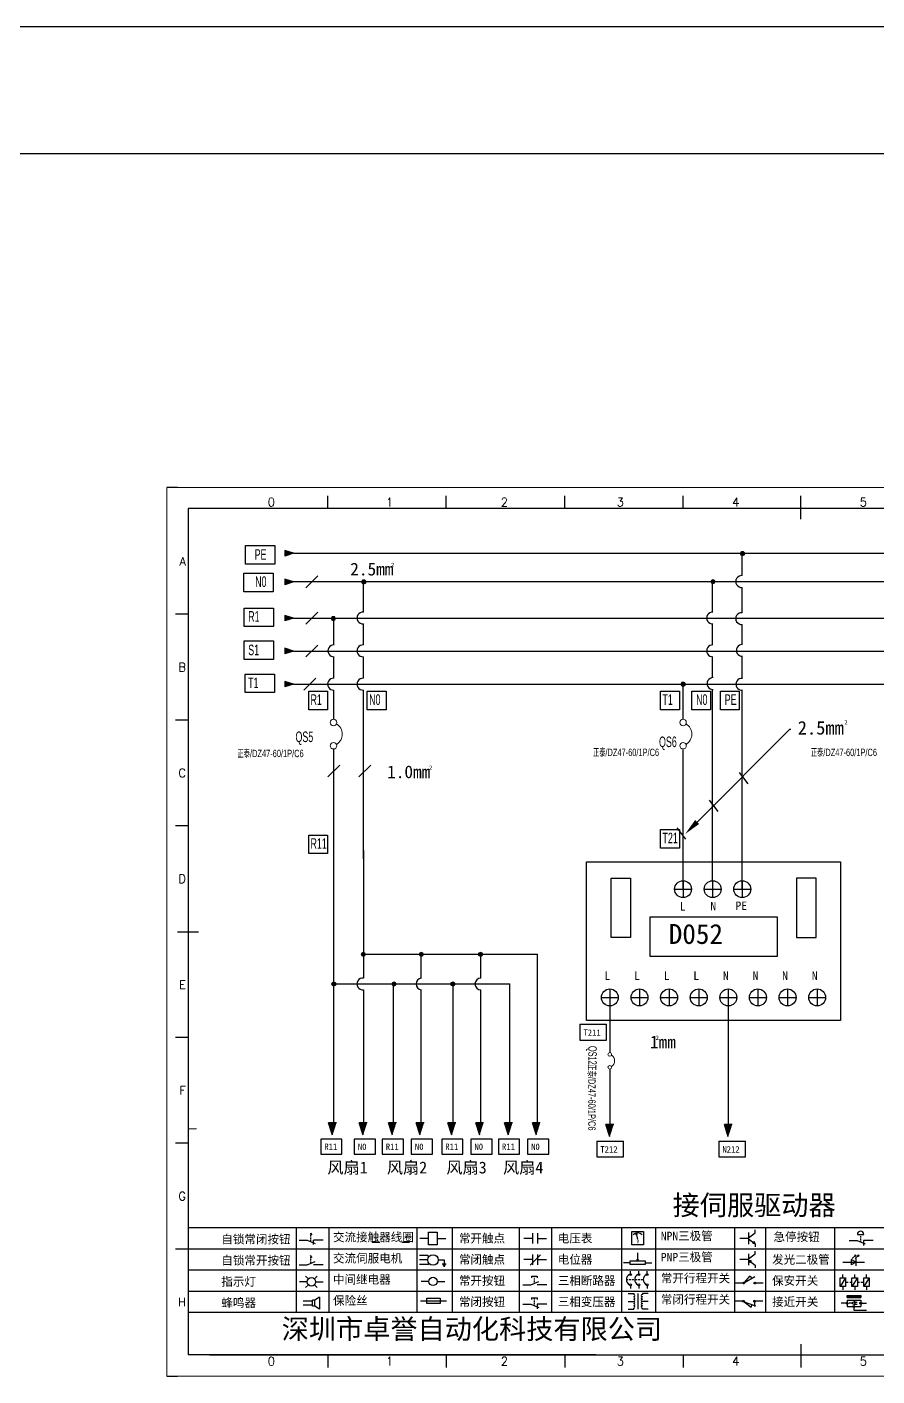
# Model space of a CAD drawing. Header units: millimetres. Extents: x 175 to 4940, y -2082 to 1907.
# Drawn here: x 897.5 to 1098.4, y 660.5 to 979.3 of the extents above; entities that cross this region are included whole.
import ezdxf
from ezdxf import colors
from ezdxf.entities.mleader import LeaderData, LeaderLine
from ezdxf.enums import TextEntityAlignment as Align
from ezdxf.lldxf.tags import DXFTag
from ezdxf.math import Vec2, Vec3

# ---------------------------------------------------------------- set-up
doc = ezdxf.new("R2010")
doc.units = ezdxf.units.MM
doc.layers.add('AE_BOR', color=1, linetype='Continuous')
doc.layers.add('MISC', color=2, linetype='Continuous')
doc.layers.add('Dimension', color=3, linetype='Continuous', lineweight=13)
doc.styles.get("Standard").update_dxf_attribs({"font": ''})
doc.styles.add('WD', font='romans.shx', dxfattribs={"width": 0.8, "bigfont": 'gbcbig.shx'})
doc.styles.add('样式 0', font='')
doc.styles.add('样式 8', font='arial.ttf', dxfattribs={"width": 0.6, "height": 2.5})
doc.styles.add('汉字', font='')
doc.styles.get('Standard').set_extended_font_data('SimSun')
doc.styles.get('样式 0').set_extended_font_data('KaiTi_GB2312')
doc.styles.get('汉字').set_extended_font_data('新宋体')
tags = doc.linetypes.add('HIDDEN2', pattern=[4.7625, 3.175, -1.5875]).pattern_tags.tags
tags[6:7] = [DXFTag(74, 4), DXFTag(75, 0), DXFTag(340, '0'), DXFTag(46, 1.0), DXFTag(50, 0.0), DXFTag(44, 0.0), DXFTag(45, 0.0)]
tags[4:5] = [DXFTag(74, 4), DXFTag(75, 0), DXFTag(340, '0'), DXFTag(46, 1.0), DXFTag(50, 0.0), DXFTag(44, 0.0), DXFTag(45, 0.0)]

# ---------------------------------------------------------------- blocks, each defined once
blk = doc.blocks.new('*U4')
at = {"linetype": 'ByBlock'}
for p, q in [((-1909.23, -780.45), (-1909.23, -780.67)), ((-1909.23, -780.45), (-1908.92, -780.84)), ((-1909.23, -780.84), (-1909.23, -781.05)), ((-1911.92, -782.07), (-1910.06, -782.07)), ((-1910.06, -782.07), (-1908.18, -782.88)), ((-1909.23, -781.23), (-1909.23, -781.44)), ((-1909.23, -781.61), (-1909.23, -781.83)), ((-1909.23, -782), (-1909.23, -782.21)), ((-1909.23, -782.38), (-1909.23, -782.43)), ((-1908.52, -783.07), (-1908.52, -782.07)), ((-1906.25, -782.07), (-1908.52, -782.07))]:
    blk.add_line(p, q, dxfattribs=at)
blk = doc.blocks.new('*U6')
at = {"linetype": 'ByBlock'}
for p, q in [((-1911.92, -792.89), (-1910.06, -792.89)), ((-1910.06, -792.89), (-1908.18, -792.08)), ((-1908.88, -791.17), (-1909.23, -790.71)), ((-1909.23, -790.71), (-1909.23, -790.92)), ((-1909.23, -791.09), (-1909.23, -791.31)), ((-1909.23, -791.48), (-1909.23, -791.69)), ((-1909.23, -791.86), (-1909.23, -792.08)), ((-1909.23, -792.25), (-1909.23, -792.47)), ((-1906.25, -792.89), (-1908.52, -792.89))]:
    blk.add_line(p, q, dxfattribs=at)
blk = doc.blocks.new('蜂鸣器')
at = {"linetype": 'ByBlock'}
for p, q in [((-1908.8, -796.48), (-1911.01, -796.48)), ((-1908.25, -796.26), (-1908.8, -796.26)), ((-1908.8, -797.68), (-1908.8, -796.26)), ((-1907.17, -795.53), (-1908.25, -796.26)), ((-1908.25, -797.68), (-1908.25, -796.26)), ((-1907.17, -795.53), (-1907.17, -798.41)), ((-1908.8, -797.46), (-1911.01, -797.46)), ((-1908.25, -797.68), (-1908.8, -797.68)), ((-1907.17, -798.41), (-1908.25, -797.68))]:
    blk.add_line(p, q, dxfattribs=at)
blk = doc.blocks.new('指示灯')
at = {"linetype": 'ByBlock'}
for p, q in [((-1854.25, -776.92), (-1856.06, -776.92)), ((-1854.62, -775.59), (-1853.97, -776.23)), ((-1854.62, -778.25), (-1853.97, -777.61)), ((-1851.9, -775.59), (-1852.54, -776.23)), ((-1851.9, -778.25), (-1852.54, -777.61)), ((-1852.26, -776.92), (-1850.45, -776.92))]:
    blk.add_line(p, q, dxfattribs=at)
blk.add_circle((-1853.26, -776.92), 0.992, dxfattribs=at)
blk = doc.blocks.new('交流接触器线圈')
at = {"linetype": 'ByBlock'}
for p, q in [((-1880.82, -781.77), (-1882.87, -781.77)), ((-1878.72, -781.77), (-1876.67, -781.77))]:
    blk.add_line(p, q, dxfattribs=at)
blk.add_lwpolyline([(-1880.82, -780.28), (-1878.72, -780.28), (-1878.72, -783.26), (-1880.82, -783.26)], close=True, dxfattribs=at)
blk = doc.blocks.new('交流伺服电机')
at = {"linetype": 'ByBlock'}
for p, q in [((-1880.97, -785.75), (-1882.94, -785.75)), ((-1880.97, -786.85), (-1882.94, -786.85)), ((-1880.97, -785.75), (-1880.65, -786.03)), ((-1878.49, -786.85), (-1877.07, -786.85)), ((-1877.07, -786.85), (-1877.07, -787.72)), ((-1880.97, -787.94), (-1882.94, -787.94)), ((-1880.97, -787.94), (-1880.65, -787.67)), ((-1877.54, -787.72), (-1876.59, -787.72)), ((-1877.38, -788.01), (-1876.75, -788.01)), ((-1877.23, -788.29), (-1876.9, -788.29))]:
    blk.add_line(p, q, dxfattribs=at)
blk.add_circle((-1879.73, -786.85), 1.24, dxfattribs=at)
blk = doc.blocks.new('中间继电器')
at = {"linetype": 'ByBlock'}
for p, q in [((-1880.72, -791.92), (-1882.54, -791.92)), ((-1878.74, -791.92), (-1876.92, -791.92))]:
    blk.add_line(p, q, dxfattribs=at)
blk.add_circle((-1879.73, -791.92), 0.992, dxfattribs=at)
blk = doc.blocks.new('保险丝')
at = {"linetype": 'ByBlock'}
blk.add_line((-1882.72, -796.49), (-1876.55, -796.49), dxfattribs=at)
blk.add_lwpolyline([(-1881.2, -795.86), (-1878.06, -795.86), (-1878.06, -797.12), (-1881.2, -797.12)], close=True, dxfattribs=at)
blk = doc.blocks.new('常开按钮')
at = {"linetype": 'ByBlock'}
for p, q in [((-1910.06, -787.73), (-1908.18, -786.93)), ((-1909.9, -785.68), (-1908.56, -785.68)), ((-1909.9, -785.68), (-1909.9, -786.07)), ((-1909.23, -785.68), (-1909.23, -785.89)), ((-1909.23, -786.06), (-1909.23, -786.28)), ((-1909.23, -786.45), (-1909.23, -786.67)), ((-1909.23, -786.84), (-1909.23, -787.05)), ((-1909.23, -787.22), (-1909.23, -787.38)), ((-1908.56, -785.68), (-1908.56, -786.07)), ((-1911.92, -787.73), (-1910.06, -787.73)), ((-1906.25, -787.73), (-1908.52, -787.73))]:
    blk.add_line(p, q, dxfattribs=at)
blk = doc.blocks.new('常开触点')
at = {"linetype": 'ByBlock'}
for p, q in [((-1853.82, -782.99), (-1853.82, -780.56)), ((-1852.6, -782.99), (-1852.6, -780.56)), ((-1853.82, -781.77), (-1855.88, -781.77)), ((-1852.6, -781.77), (-1850.55, -781.77))]:
    blk.add_line(p, q, dxfattribs=at)
blk = doc.blocks.new('常闭触点')
at = {"linetype": 'ByBlock'}
for p, q in [((-1853.82, -786.77), (-1855.88, -786.77)), ((-1852.01, -785.66), (-1854.43, -788.1)), ((-1853.82, -787.99), (-1853.82, -785.56)), ((-1852.6, -787.99), (-1852.6, -785.56)), ((-1852.6, -786.77), (-1850.55, -786.77))]:
    blk.add_line(p, q, dxfattribs=at)
blk = doc.blocks.new('常闭按钮')
at = {"linetype": 'ByBlock'}
for p, q in [((-1856.13, -792.28), (-1854.28, -792.28)), ((-1854.28, -792.28), (-1852.4, -793.09)), ((-1854.11, -790.83), (-1852.77, -790.83)), ((-1854.11, -790.83), (-1854.11, -791.22)), ((-1853.44, -790.83), (-1853.44, -791.04)), ((-1853.44, -791.21), (-1853.44, -791.43)), ((-1853.44, -791.6), (-1853.44, -791.82)), ((-1853.44, -791.99), (-1853.44, -792.2)), ((-1853.44, -792.37), (-1853.44, -792.53)), ((-1852.77, -790.83), (-1852.77, -791.22)), ((-1850.47, -792.28), (-1852.73, -792.28)), ((-1852.73, -792.28), (-1852.73, -793.43))]:
    blk.add_line(p, q, dxfattribs=at)
blk = doc.blocks.new('电压表')
at = {"linetype": 'ByBlock'}
for p, q in [((-1814.84, -780.75), (-1814.91, -781.13)), ((-1814.84, -780.75), (-1814.46, -782.26)), ((-1814.84, -780.75), (-1814.6, -781.05)), ((-1814.6, -781.05), (-1814.91, -781.13))]:
    blk.add_line(p, q, dxfattribs=at)
blk.add_lwpolyline([(-1815.84, -780.34), (-1813.07, -780.34), (-1813.07, -783.49), (-1815.84, -783.49)], close=True, dxfattribs=at)
blk.add_arc((-1814.46, -782.26), 1.56, 46.8313, 133.1687, dxfattribs=at)
at = {"linetype": 'ByBlock', "insert": (-1814.7, -782.39), "char_height": 0.75, "width": 0.6768, "attachment_point": 1}
blk.add_mtext('V', dxfattribs=at)
blk = doc.blocks.new('电位器')
at = {"linetype": 'ByBlock'}
for p, q in [((-1814.45, -787.3), (-1814.62, -786.96)), ((-1814.62, -786.96), (-1814.27, -786.96)), ((-1814.45, -787.3), (-1814.45, -785.39)), ((-1814.45, -787.3), (-1814.27, -786.96)), ((-1816.21, -787.75), (-1817.79, -787.75)), ((-1812.68, -787.75), (-1811.1, -787.75))]:
    blk.add_line(p, q, dxfattribs=at)
blk.add_lwpolyline([(-1816.21, -787.3), (-1812.68, -787.3), (-1812.68, -788.2), (-1816.21, -788.2)], close=True, dxfattribs=at)
blk = doc.blocks.new('三相断路器')
at = {"linetype": 'ByBlock'}
for p, q in [((-1816.17, -790.33), (-1816.17, -789.7)), ((-1814.17, -790.33), (-1814.17, -789.7)), ((-1812.18, -790.33), (-1812.18, -789.7)), ((-1817.14, -791.74), (-1816.72, -791.74)), ((-1816.45, -791.74), (-1816.03, -791.74)), ((-1816.17, -793.19), (-1816.17, -793.83)), ((-1815.76, -791.74), (-1815.34, -791.74)), ((-1815.07, -791.74), (-1814.65, -791.74)), ((-1814.38, -791.74), (-1813.96, -791.74)), ((-1814.17, -793.19), (-1814.17, -793.83)), ((-1813.69, -791.74), (-1813.27, -791.74)), ((-1812.18, -793.19), (-1812.18, -793.83))]:
    blk.add_line(p, q, dxfattribs=at)
for centre in [(-1816.17, -790.55), (-1814.17, -790.55), (-1812.18, -790.55), (-1816.17, -792.98), (-1814.17, -792.98), (-1812.18, -792.98)]:
    blk.add_circle(centre, 0.219, dxfattribs=at)
for centre in [(-1815.81, -791.74), (-1813.82, -791.74), (-1811.83, -791.74)]:
    blk.add_arc(centre, 1.32, 115.5791, 244.4209, dxfattribs=at)
blk = doc.blocks.new('三相变压器')
at = {"linetype": 'ByBlock'}
for p, q in [((-1816.69, -795.03), (-1815.37, -795.03)), ((-1816.69, -796.87), (-1815.37, -796.87)), ((-1815.37, -795.03), (-1815.37, -795.24)), ((-1814.34, -798.7), (-1814.34, -795.04)), ((-1812, -795.03), (-1813.32, -795.03)), ((-1813.32, -795.03), (-1813.32, -795.24)), ((-1812, -796.87), (-1813.32, -796.87)), ((-1816.69, -798.71), (-1815.37, -798.71)), ((-1815.37, -798.71), (-1815.37, -798.5)), ((-1813.32, -798.71), (-1813.32, -798.5)), ((-1812, -798.71), (-1813.32, -798.71))]:
    blk.add_line(p, q, dxfattribs=at)
for centre, start, end in [((-1815.37, -795.51), 270, 90), ((-1815.37, -796.06), 270, 90), ((-1815.37, -796.6), 270, 90), ((-1815.37, -797.14), 270, 90), ((-1813.32, -795.51), 90, 270), ((-1813.32, -796.06), 90, 270), ((-1813.32, -796.6), 90, 270), ((-1813.32, -797.14), 90, 270), ((-1815.37, -797.68), 270, 90), ((-1815.37, -798.23), 270, 90), ((-1813.32, -797.68), 90, 270), ((-1813.32, -798.23), 90, 270)]:
    blk.add_arc(centre, 0.271, start, end, dxfattribs=at)
blk = doc.blocks.new('NPN三极管')
at = {"linetype": 'ByBlock'}
for p, q in [((-1785.73, -780.61), (-1785.73, -783.32)), ((-1785.73, -781.82), (-1784.15, -780.66)), ((-1784.15, -780.66), (-1784.15, -779.98)), ((-1785.73, -781.97), (-1787.81, -781.97)), ((-1785.73, -782.11), (-1784.15, -783.27)), ((-1784.41, -782.73), (-1784.74, -783.18)), ((-1784.15, -783.27), (-1784.74, -783.18)), ((-1784.15, -783.27), (-1784.41, -782.73)), ((-1784.15, -783.27), (-1784.15, -783.96))]:
    blk.add_line(p, q, dxfattribs=at)
blk = doc.blocks.new('PNP三极管')
at = {"linetype": 'ByBlock'}
for p, q in [((-1784.9, -786.74), (-1786.98, -786.74)), ((-1784.9, -785.38), (-1784.9, -788.09)), ((-1784.9, -786.59), (-1783.32, -785.43)), ((-1784.9, -786.88), (-1783.32, -788.04)), ((-1784.9, -786.88), (-1784.31, -786.97)), ((-1784.9, -786.88), (-1784.64, -787.42)), ((-1784.31, -786.97), (-1784.64, -787.42)), ((-1783.32, -785.43), (-1783.32, -784.75)), ((-1783.32, -788.04), (-1783.32, -788.73))]:
    blk.add_line(p, q, dxfattribs=at)
blk = doc.blocks.new('常开行程开关')
at = {"linetype": 'ByBlock'}
for p, q in [((-1786.29, -792.3), (-1788.01, -792.3)), ((-1785.89, -792.17), (-1784.52, -790.62)), ((-1785.89, -792.17), (-1783.43, -790.72)), ((-1784.52, -790.62), (-1784.19, -791.17)), ((-1781.48, -792.3), (-1783.21, -792.3))]:
    blk.add_line(p, q, dxfattribs=at)
for centre in [(-1786.07, -792.3), (-1783.42, -792.3)]:
    blk.add_circle(centre, 0.219, dxfattribs=at)
blk = doc.blocks.new('常闭行程开关')
at = {"linetype": 'ByBlock'}
for p, q in [((-1786.34, -796.62), (-1788.07, -796.62)), ((-1785.93, -796.72), (-1783.25, -797.7)), ((-1785.93, -796.72), (-1784.3, -798)), ((-1783.48, -796.84), (-1783.48, -797.85)), ((-1781.54, -796.62), (-1783.26, -796.62)), ((-1784.3, -798), (-1784.08, -797.4))]:
    blk.add_line(p, q, dxfattribs=at)
for centre in [(-1786.12, -796.62), (-1783.48, -796.62)]:
    blk.add_circle(centre, 0.219, dxfattribs=at)
blk = doc.blocks.new('发光二极管')
at = {"linetype": 'ByBlock'}
for p, q in [((-1758.01, -786.77), (-1752.89, -786.77)), ((-1754.84, -786.77), (-1756.04, -786.16)), ((-1756.04, -786.16), (-1756.04, -787.39)), ((-1754.84, -786.77), (-1756.04, -787.39)), ((-1755.78, -785.92), (-1754.89, -785.14)), ((-1754.89, -785.14), (-1755.2, -785.22)), ((-1755.2, -785.22), (-1755.01, -785.43)), ((-1755.08, -785.92), (-1754.18, -785.14)), ((-1754.89, -785.14), (-1755.01, -785.43)), ((-1754.84, -787.63), (-1754.84, -785.92)), ((-1754.18, -785.14), (-1754.49, -785.22)), ((-1754.49, -785.22), (-1754.31, -785.43)), ((-1754.18, -785.14), (-1754.31, -785.43))]:
    blk.add_line(p, q, dxfattribs=at)
blk = doc.blocks.new('保安开关')
at = {"linetype": 'ByBlock'}
for p, q in [((-1757.96, -790.79), (-1757.96, -789.97)), ((-1755.17, -790.79), (-1755.17, -789.97)), ((-1752.39, -790.79), (-1752.39, -789.97)), ((-1757.33, -790.79), (-1758.6, -792.81)), ((-1757.96, -792.81), (-1757.96, -793.62)), ((-1757.33, -791.8), (-1756.72, -791.8)), ((-1756.35, -791.8), (-1755.89, -791.8)), ((-1754.54, -790.79), (-1755.81, -792.81)), ((-1755.17, -792.81), (-1755.17, -793.62)), ((-1754.52, -791.8), (-1754.06, -791.8)), ((-1753.69, -791.8), (-1753.08, -791.8)), ((-1751.75, -790.79), (-1753.02, -792.81)), ((-1752.39, -792.81), (-1752.39, -793.62))]:
    blk.add_line(p, q, dxfattribs=at)
for points in [[(-1758.6, -790.79), (-1757.33, -790.79), (-1757.33, -792.81), (-1758.6, -792.81)], [(-1755.81, -790.79), (-1754.54, -790.79), (-1754.54, -792.81), (-1755.81, -792.81)], [(-1753.02, -790.79), (-1751.75, -790.79), (-1751.75, -792.81), (-1753.02, -792.81)]]:
    blk.add_lwpolyline(points, close=True, dxfattribs=at)
blk = doc.blocks.new('接近开关')
at = {"linetype": 'ByBlock'}
h = blk.add_hatch(dxfattribs=at)
h.set_pattern_fill('ANSI31', color=256, scale=0.01, style=0)
h.set_pattern_definition([(45, (-89.131516, -30.795668), (-0.0224506403, 0.0224506403), [])])
h.paths.add_polyline_path([(-1516.96, -1123.35), (-1516.96, -1122.85), (-1513.76, -1122.85), (-1513.76, -1123.35)])
for p, q in [((-1517.18, -1124.71), (-1518.36, -1124.71)), ((-1516.96, -1123.35), (-1516.96, -1122.85)), ((-1516.96, -1122.85), (-1513.76, -1122.85)), ((-1516.96, -1123.35), (-1513.76, -1123.35)), ((-1516.96, -1123.95), (-1513.76, -1123.95)), ((-1516.96, -1123.95), (-1516.96, -1125.47)), ((-1515.91, -1124.71), (-1516.45, -1124.71)), ((-1515.11, -1124.31), (-1515.91, -1124.71)), ((-1515.11, -1125.11), (-1515.91, -1124.71)), ((-1515.33, -1124.53), (-1515.17, -1124.53)), ((-1515.33, -1124.88), (-1515.17, -1124.88)), ((-1515.25, -1124.45), (-1515.25, -1124.61)), ((-1515.11, -1124.31), (-1515.11, -1125.11)), ((-1515.11, -1124.48), (-1514.58, -1124.48)), ((-1515.11, -1124.94), (-1514.58, -1124.94)), ((-1513.76, -1122.85), (-1513.76, -1123.35)), ((-1513.76, -1123.95), (-1513.76, -1125.47)), ((-1513.54, -1124.71), (-1512.36, -1124.71)), ((-1516.96, -1125.47), (-1513.76, -1125.47)), ((-1515.36, -1125.69), (-1515.36, -1126.36)), ((-1515.36, -1126.36), (-1512.36, -1126.36))]:
    blk.add_line(p, q, dxfattribs=at)
for centre in [(-1516.96, -1124.71), (-1515.36, -1125.47), (-1513.76, -1124.71)]:
    blk.add_circle(centre, 0.225, dxfattribs=at)
blk = doc.blocks.new('急停按钮')
at = {"linetype": 'ByBlock'}
for p, q in [((-1.86, 0), (0, 0)), ((0, 0), (1.88, -0.81)), ((0.06, 1.45), (1.61, 1.45)), ((0.83, 1.45), (0.83, 1.24)), ((0.83, 1.07), (0.83, 0.85)), ((0.83, 0.68), (0.83, 0.47)), ((0.83, 0.29), (0.83, 0.08)), ((3.81, 0), (1.54, 0)), ((1.54, 0), (1.54, -1.15)), ((0.83, -0.09), (0.83, -0.24))]:
    blk.add_line(p, q, dxfattribs=at)
blk.add_arc((0.83, 1.45), 0.774, 0, 180)

msp = doc.modelspace()

# ---------------------------------------------------------------- hatches: boundary and pattern name
at = {"lineweight": -2}
for points in [[(1067.134, 854.892, 1), (1066.134, 854.892, 1)], [(976.625, 848.216, 1), (977.625, 848.216, 1)], [(1060.16, 848.264, 1), (1059.16, 848.264, 1)], [(969.436, 839.53, 1), (970.436, 839.53, 1)], [(1053.107, 824.019, 1), (1052.107, 824.019, 1)], [(977.537, 760.202, 1), (976.537, 760.202, 1)], [(991.244, 760.202, 1), (990.244, 760.202, 1)], [(1005.24, 760.202, 1), (1004.24, 760.202, 1)], [(970.53, 753.177, 1), (969.53, 753.177, 1)], [(984.779, 753.177, 1), (983.779, 753.177, 1)], [(998.688, 753.177, 1), (997.688, 753.177, 1)]]:
    msp.add_hatch(color=256, dxfattribs=at).paths.add_polyline_path(points)
for points in [[(960.536, 848.204), (958.493, 848.858), (958.493, 847.549)], [(960.536, 839.638), (958.493, 840.293), (958.493, 838.983)], [(960.536, 831.876), (958.493, 832.531), (958.493, 831.221)], [(960.536, 824.041), (958.493, 824.696), (958.493, 823.387)], [(969.768, 717.462), (970.704, 720.381), (968.833, 720.381)], [(976.995, 717.462), (977.93, 720.381), (976.06, 720.381)], [(983.895, 717.462), (984.83, 720.381), (982.96, 720.381)], [(990.456, 717.462), (991.391, 720.381), (989.521, 720.381)], [(997.962, 717.462), (998.897, 720.381), (997.027, 720.381)], [(1004.523, 717.462), (1005.458, 720.381), (1003.588, 720.381)], [(1011.361, 717.462), (1012.296, 720.381), (1010.426, 720.381)], [(1017.922, 717.462), (1018.857, 720.381), (1016.987, 720.381)], [(1035.288, 717.1), (1036.223, 720.019), (1034.352, 720.019)], [(1063.288, 717.1), (1064.223, 720.019), (1062.352, 720.019)]]:
    msp.add_hatch(color=256).paths.add_polyline_path(points)
at = {"layer": 'MISC'}
msp.add_hatch(color=256, dxfattribs=at).paths.add_polyline_path([(960.536, 854.968), (958.493, 855.623), (958.493, 854.314)])

# ---------------------------------------------------------------- linework, layer by layer
for p, q in [((1476.012, 979.337), (686.012, 979.337)), ((1506.012, 949.337), (656.012, 949.337)), ((1222.611, 865.55), (935.611, 865.55)), ((935.611, 865.55), (935.611, 665.55)), ((960.536, 848.204), (958.493, 848.858)), ((958.493, 848.858), (958.493, 847.549)), ((960.536, 848.204), (958.493, 847.549)), ((960.536, 839.638), (958.493, 840.293)), ((958.493, 840.293), (958.493, 838.983)), ((960.536, 839.638), (958.493, 838.983)), ((960.536, 839.638), (1198.853, 839.638)), ((960.536, 831.876), (958.493, 832.531)), ((958.493, 832.531), (958.493, 831.221)), ((960.536, 831.876), (958.493, 831.221)), ((960.536, 831.876), (1198.853, 831.876)), ((960.536, 824.041), (958.493, 824.696)), ((958.493, 824.696), (958.493, 823.387)), ((960.536, 824.041), (958.493, 823.387)), ((960.536, 824.041), (1198.853, 824.041)), ((969.768, 717.462), (968.833, 720.381)), ((970.704, 720.381), (968.833, 720.381)), ((976.995, 717.462), (976.06, 720.381)), ((977.93, 720.381), (976.06, 720.381)), ((983.895, 717.462), (982.96, 720.381)), ((984.83, 720.381), (982.96, 720.381)), ((990.456, 717.462), (989.521, 720.381)), ((991.391, 720.381), (989.521, 720.381)), ((997.962, 717.462), (997.027, 720.381)), ((998.897, 720.381), (997.027, 720.381)), ((1004.523, 717.462), (1003.588, 720.381)), ((1005.458, 720.381), (1003.588, 720.381)), ((1011.361, 717.462), (1010.426, 720.381)), ((1012.296, 720.381), (1010.426, 720.381)), ((1017.922, 717.462), (1016.987, 720.381)), ((1018.857, 720.381), (1016.987, 720.381)), ((1035.288, 717.1), (1034.352, 720.019)), ((1036.223, 720.019), (1034.352, 720.019)), ((1063.288, 717.1), (1062.352, 720.019)), ((1064.223, 720.019), (1062.352, 720.019)), ((980.964, 692.073), (979.093, 692.073)), ((987.964, 692.073), (986.093, 692.073)), ((940.641, 665.55), (1220.141, 665.55)), ((1061.408, 665.55), (1121.358, 665.55))]:
    msp.add_line(p, q)
at = {"color": 0, "lineweight": -2}
for p, q in [((1066.584, 849.681), (1066.584, 854.968)), ((977.03, 841.068), (977.03, 848.204)), ((1059.584, 841.071), (1059.584, 848.204)), ((1066.584, 840.93), (1066.584, 846.912)), ((970.03, 833.307), (970.03, 839.638)), ((977.03, 833.304), (977.03, 838.286)), ((1059.584, 833.307), (1059.584, 838.283)), ((1066.584, 833.414), (1066.584, 838.161)), ((970.03, 825.44), (970.03, 830.519)), ((977.03, 825.438), (977.03, 830.522)), ((1059.584, 825.577), (1059.584, 830.519)), ((1066.584, 825.411), (1066.584, 830.626)), ((970.03, 815.742), (970.03, 822.654)), ((977.03, 782.757), (977.03, 822.656)), ((1052.584, 815.744), (1052.584, 824.041)), ((1059.584, 777.591), (1059.584, 822.792)), ((1066.584, 775.591), (1066.584, 822.634)), ((970.03, 720.381), (970.03, 808.729)), ((1052.584, 775.591), (1052.584, 808.535)), ((977.03, 784.757), (977.03, 754.588)), ((1050.584, 775.591), (1054.584, 775.591)), ((1052.584, 777.591), (1052.584, 773.591)), ((1057.584, 775.591), (1061.584, 775.591)), ((1059.584, 777.591), (1059.584, 773.591)), ((1064.584, 775.591), (1068.584, 775.591)), ((1066.584, 777.591), (1066.584, 773.591)), ((977.03, 760.218), (1018.183, 760.218)), ((990.718, 754.586), (990.718, 760.218)), ((1004.784, 754.595), (1004.784, 760.218)), ((1018.183, 720.381), (1018.183, 760.218)), ((970.03, 753.232), (1011.622, 753.232)), ((984.157, 720.381), (984.157, 753.232)), ((998.223, 720.381), (998.223, 753.232)), ((1011.622, 720.381), (1011.622, 753.232)), ((977.03, 751.813), (977.03, 720.381)), ((990.718, 720.381), (990.718, 751.816)), ((1004.784, 720.381), (1004.784, 751.807)), ((1033.288, 750.019), (1037.288, 750.019)), ((1035.288, 752.019), (1035.288, 748.019)), ((1035.288, 750.019), (1035.288, 736.971)), ((1040.288, 750.019), (1044.288, 750.019)), ((1042.288, 752.019), (1042.288, 748.019)), ((1047.288, 750.019), (1051.288, 750.019)), ((1049.288, 752.019), (1049.288, 748.019)), ((1054.288, 750.019), (1058.288, 750.019)), ((1056.288, 752.019), (1056.288, 748.019)), ((1061.288, 750.019), (1065.288, 750.019)), ((1063.288, 752.019), (1063.288, 748.019)), ((1063.288, 750.019), (1063.288, 720.019)), ((1068.288, 750.019), (1072.288, 750.019)), ((1070.288, 752.019), (1070.288, 748.019)), ((1075.288, 750.019), (1079.288, 750.019)), ((1077.288, 752.019), (1077.288, 748.019)), ((1082.288, 750.019), (1086.288, 750.019)), ((1084.288, 752.019), (1084.288, 748.019)), ((1035.288, 733.074), (1035.288, 720.019)), ((961.191, 695.55), (961.191, 675.55)), ((968.867, 695.55), (968.867, 675.55)), ((989.657, 695.55), (989.657, 675.55)), ((998.01, 695.55), (998.01, 675.55)), ((1013.865, 695.55), (1013.865, 675.55)), ((1021.514, 695.55), (1021.514, 675.55)), ((1038.006, 695.55), (1038.006, 675.55)), ((1046.108, 695.55), (1046.108, 675.55)), ((1064.727, 695.55), (1064.727, 675.55)), ((1072.087, 695.55), (1072.087, 675.55)), ((1088.397, 695.55), (1088.397, 675.55))]:
    msp.add_line(p, q, dxfattribs=at)
at = {"color": 0}
msp.add_line((1198.853, 848.204), (960.536, 848.204), dxfattribs=at)
at = {"color": 1, "lineweight": -3}
for p, q in [((964.111, 822.363), (968.565, 822.363)), ((964.111, 818.01), (964.111, 822.363)), ((977.964, 822.363), (982.418, 822.363)), ((977.964, 818.01), (977.964, 822.363)), ((1047.292, 822.363), (1051.746, 822.363)), ((1047.292, 818.01), (1047.292, 822.363)), ((1054.654, 822.363), (1059.108, 822.363)), ((1054.654, 818.01), (1054.654, 822.363)), ((1061.423, 822.363), (1065.877, 822.363)), ((1061.423, 818.01), (1061.423, 822.363)), ((968.565, 818.01), (964.111, 818.01)), ((982.418, 818.01), (977.964, 818.01)), ((1051.746, 818.01), (1047.292, 818.01)), ((1059.108, 818.01), (1054.654, 818.01)), ((1065.877, 818.01), (1061.423, 818.01)), ((964.111, 788.359), (968.565, 788.359)), ((964.111, 784.007), (964.111, 788.359)), ((1047.292, 789.658), (1051.746, 789.658)), ((1047.292, 785.306), (1047.292, 789.658)), ((1051.746, 785.306), (1047.292, 785.306)), ((968.565, 784.007), (964.111, 784.007))]:
    msp.add_line(p, q, dxfattribs=at)
at = {"color": 1}
for p, q in [((968.565, 822.363), (968.565, 818.01)), ((982.418, 822.363), (982.418, 818.01)), ((1051.746, 822.363), (1051.746, 818.01)), ((1059.108, 822.363), (1059.108, 818.01)), ((1065.877, 822.363), (1065.877, 818.01)), ((968.565, 788.359), (968.565, 784.007)), ((1051.746, 789.658), (1051.746, 785.306)), ((1028.194, 743.659), (1034.507, 743.659)), ((1032.194, 716.07), (1038.507, 716.07)), ((1061.036, 716.07), (1067.35, 716.07))]:
    msp.add_line(p, q, dxfattribs=at)
at = {"color": 6, "linetype": 'HIDDEN2', "lineweight": -3, "ltscale": 0.5}
for p, q in [((1065.874, 803.181), (1067.89, 800.497)), ((1058.773, 796.635), (1060.788, 793.951)), ((1051.125, 790.088), (1053.14, 787.404))]:
    msp.add_line(p, q, dxfattribs=at)
at = {"color": 1, "ltscale": 2}
for p, q in [((1028.194, 743.659), (1028.194, 739.913)), ((1034.507, 739.913), (1034.507, 743.659)), ((1028.194, 739.913), (1034.507, 739.913)), ((1032.194, 716.07), (1032.194, 712.324)), ((1038.507, 712.324), (1038.507, 716.07)), ((1061.036, 716.07), (1061.036, 712.324)), ((1067.35, 712.324), (1067.35, 716.07)), ((1032.194, 712.324), (1038.507, 712.324)), ((1061.036, 712.324), (1067.35, 712.324))]:
    msp.add_line(p, q, dxfattribs=at)
at = {"lineweight": 9, "ltscale": 0.1}
for p, q in [((935.611, 718.978), (937.611, 718.978)), ((1031.946, 665.55), (1061.408, 665.55)), ((1060.051, 665.55), (1060.051, 665.55)), ((1060.051, 665.55), (1060.051, 665.55)), ((1060.051, 665.55), (1060.051, 665.55)), ((1060.051, 665.55), (1060.051, 665.55))]:
    msp.add_line(p, q, dxfattribs=at)
at = {"linetype": 'ByBlock'}
for p, q in [((1222.611, 695.55), (935.611, 695.55)), ((1222.611, 690.55), (935.611, 690.55)), ((1222.611, 685.55), (935.611, 685.55)), ((1222.611, 680.55), (935.611, 680.55)), ((1222.611, 675.55), (935.611, 675.55))]:
    msp.add_line(p, q, dxfattribs=at)
at = {"color": 0, "ltscale": 2}
msp.add_line((1031.946, 665.55), (935.611, 665.55), dxfattribs=at)
at = {"color": 1, "lineweight": -3}
for points in [[(949.159, 856.783), (956.1, 856.783), (956.1, 852.431), (949.159, 852.431)], [(948.817, 850.24), (955.758, 850.24), (955.758, 845.887), (948.817, 845.887)], [(948.878, 842.016), (955.819, 842.016), (955.819, 837.663), (948.878, 837.663)], [(948.878, 834.254), (955.819, 834.254), (955.819, 829.901), (948.878, 829.901)], [(949.133, 826.419), (956.073, 826.419), (956.073, 822.067), (949.133, 822.067)]]:
    msp.add_lwpolyline(points, close=True, dxfattribs=at)
at = {"color": 0, "lineweight": -2}
for points in [[(1029.801, 782.063), (1089.801, 782.063), (1089.801, 744.563), (1029.801, 744.563)], [(1035.563, 778.234), (1040.182, 778.234), (1040.182, 764.154), (1035.563, 764.154)], [(1084.039, 778.234), (1079.42, 778.234), (1079.42, 764.154), (1084.039, 764.154)], [(1044.801, 769.063), (1074.801, 769.063), (1074.801, 759.688), (1044.801, 759.688)]]:
    msp.add_lwpolyline(points, close=True, dxfattribs=at)
at = {"color": 1, "ltscale": 2}
for points in [[(971.985, 716.556), (966.962, 716.556), (966.962, 712.952), (971.985, 712.952)], [(979.901, 716.556), (974.878, 716.556), (974.878, 712.952), (979.901, 712.952)], [(986.505, 716.556), (981.483, 716.556), (981.483, 712.952), (986.505, 712.952)], [(993.39, 716.556), (988.367, 716.556), (988.367, 712.952), (993.39, 712.952)], [(1000.572, 716.556), (995.55, 716.556), (995.55, 712.952), (1000.572, 712.952)], [(1007.456, 716.556), (1002.434, 716.556), (1002.434, 712.952), (1007.456, 712.952)], [(1013.971, 716.556), (1008.949, 716.556), (1008.949, 712.952), (1013.971, 712.952)], [(1020.855, 716.556), (1015.833, 716.556), (1015.833, 712.952), (1020.855, 712.952)]]:
    msp.add_lwpolyline(points, close=True, dxfattribs=at)
at = {"lineweight": 0}
for centre, radius in [((1066.634, 854.892), 0.5), ((977.125, 848.216), 0.5), ((1059.66, 848.264), 0.5), ((969.936, 839.53), 0.5), ((1052.607, 824.019), 0.5), ((969.976, 814.973), 0.77), ((1052.586, 814.973), 0.77), ((969.976, 809.497), 0.77), ((1052.586, 809.497), 0.77), ((977.037, 760.202), 0.5), ((990.744, 760.202), 0.5), ((1004.74, 760.202), 0.5), ((970.03, 753.177), 0.5), ((984.279, 753.177), 0.5), ((998.188, 753.177), 0.5), ((1035.268, 736.544), 0.428), ((1035.268, 733.502), 0.428)]:
    msp.add_circle(centre, radius, dxfattribs=at)
at = {"color": 0, "lineweight": -2}
for centre in [(1052.584, 775.591), (1059.584, 775.591), (1066.584, 775.591), (1035.288, 750.019), (1042.288, 750.019), (1049.288, 750.019), (1056.288, 750.019), (1063.288, 750.019), (1070.288, 750.019), (1077.288, 750.019), (1084.288, 750.019)]:
    msp.add_circle(centre, 2, dxfattribs=at)
at = {"color": 0, "ltscale": 2}
for centre, start, end in [((1066.42, 848.296), 83.24037, 276.75963), ((976.936, 839.677), 86.12071, 273.87929), ((1059.583, 839.677), 86.76884, 273.23116), ((1066.42, 839.546), 83.24037, 276.75963), ((970.059, 831.913), 85.96241, 274.03759), ((976.932, 831.913), 85.96241, 274.03759), ((1059.579, 831.913), 86.61066, 273.38934), ((1066.597, 832.02), 89.75627, 270.24373), ((969.974, 824.047), 86.61066, 273.38934), ((976.932, 824.047), 85.96241, 274.03759), ((1059.653, 824.184), 88.94342, 271.05658), ((1066.457, 824.023), 83.99265, 276.00735), ((976.896, 753.201), 84.48107, 275.51893), ((990.877, 753.201), 96.57502, 263.42498), ((1004.809, 753.201), 91.01616, 268.98384)]:
    msp.add_arc(centre, 1.394, start, end, dxfattribs=at)
at = {"lineweight": 0}
for centre, radius in [((969.211, 812.235), 2.843), ((1051.821, 812.235), 2.843), ((1034.843, 735.023), 1.579)]:
    msp.add_arc(centre, radius, 301.18201, 58.81799, dxfattribs=at)
at = {"layer": 'AE_BOR', "lineweight": 30}
for p, q in [((933.141, 870.55), (930.608, 870.55)), ((930.608, 660.55), (933.141, 660.55))]:
    msp.add_line(p, q, dxfattribs=at)
at = {"layer": 'AE_BOR', "color": 1, "lineweight": 15}
for p, q in [((930.608, 870.55), (1227.608, 870.55)), ((930.608, 660.55), (930.608, 870.55)), ((1227.608, 660.55), (930.608, 660.55))]:
    msp.add_line(p, q, dxfattribs=at)
at = {"layer": 'AE_BOR'}
for p, q in [((968.641, 865.55), (968.641, 868.55)), ((996.641, 865.55), (996.641, 868.55)), ((1024.641, 865.55), (1024.641, 868.55)), ((1052.641, 865.55), (1052.641, 868.55)), ((1080.391, 865.55), (1080.391, 868.55)), ((935.611, 840.55), (932.611, 840.55)), ((935.611, 815.55), (932.611, 815.55)), ((935.611, 790.55), (932.611, 790.55)), ((935.611, 740.55), (932.611, 740.55)), ((935.611, 715.55), (932.611, 715.55)), ((935.611, 690.55), (932.611, 690.55)), ((968.641, 665.55), (968.641, 662.55)), ((996.641, 665.55), (996.641, 662.55)), ((1024.641, 665.55), (1024.641, 662.55)), ((1052.641, 665.55), (1052.641, 662.55)), ((1080.391, 665.55), (1080.391, 662.55))]:
    msp.add_line(p, q, dxfattribs=at)
at = {"layer": 'AE_BOR', "color": 2, "lineweight": 30}
for p, q in [((1080.391, 863.05), (1080.391, 868.05)), ((933.111, 765.55), (938.111, 765.55)), ((1080.391, 668.05), (1080.391, 663.05)), ((1080.391, 665.55), (1080.391, 663.05))]:
    msp.add_line(p, q, dxfattribs=at)
at = {"layer": 'Dimension', "lineweight": 0}
for p, q in [((963.469, 846.789), (966.297, 849.618)), ((963.469, 838.224), (966.297, 841.052)), ((963.469, 830.462), (966.297, 833.29)), ((962.966, 822.627), (965.794, 825.456)), ((968.638, 802.105), (971.467, 804.934)), ((975.934, 802.105), (978.762, 804.934))]:
    msp.add_line(p, q, dxfattribs=at)
at = {"layer": 'MISC'}
for p, q in [((960.536, 854.968), (958.493, 855.623)), ((958.493, 855.623), (958.493, 854.314)), ((960.536, 854.968), (958.493, 854.314)), ((960.536, 854.968), (1198.853, 854.968))]:
    msp.add_line(p, q, dxfattribs=at)

# ---------------------------------------------------------------- block references
at = {"linetype": 'ByBlock'}
for name, p in [('NPN三极管', (2853.805, 1475.052)), ('*U4', (2873.8, 1474.727)), ('交流接触器线圈', (2873.224, 1474.818)), ('常开触点', (2870.878, 1474.847)), ('电压表', (2856.317, 1475.065)), ('*U6', (2873.8, 1479.727)), ('交流伺服电机', (2873.224, 1474.818)), ('常闭触点', (2870.878, 1474.847)), ('电位器', (2856.317, 1475.065)), ('PNP三极管', (2852.98, 1474.823)), ('发光二极管', (2848.323, 1474.242)), ('指示灯', (2818.014, 1459.727)), ('中间继电器', (2873.224, 1474.818)), ('常开按钮', (2926.664, 1469.847)), ('三相断路器', (2856.317, 1475.065)), ('常开行程开关', (2852.98, 1474.823)), ('保安开关', (2848.323, 1474.531)), ('蜂鸣器', (2873.8, 1474.727)), ('常闭按钮', (2870.878, 1469.847)), ('三相变压器', (2856.317, 1475.065)), ('接近开关', (2608.324, 1802.447)), ('保险丝', (2873.224, 1474.818)), ('常闭行程开关', (2852.98, 1474.823))]:
    msp.add_blockref(name, p, dxfattribs=at)
msp.add_blockref('急停按钮', (1093.724, 692.565))

# ---------------------------------------------------------------- texts
at = {"color": 0, "lineweight": -2}
for s, width, insert, char_height, attachment_point in [('2.5mm', 10.88784, (984.14, 852.734), 3, 3), ('2', 1.08532, (983.565, 852.734), 1, 1), ('2', 1.08532, (1090.717, 815.531), 1, 1), ('1.0mm', 10.88784, (992.854, 804.825), 3, 3), ('2', 1.08532, (992.557, 804.825), 1, 1), ('L', 4.20896, (1051.852, 772.527), 2, 1), ('N', 4.20896, (1059.052, 772.581), 2, 1), ('PE', 4.20896, (1064.992, 772.672), 2, 1), ('D052', 18.20947, (1049.217, 767.363), 4.7064, 1), ('L', 4.20896, (1034.019, 756.151), 2, 1), ('L', 4.20896, (1041.019, 756.151), 2, 1), ('L', 4.20896, (1048.019, 756.151), 2, 1), ('L', 4.20896, (1055.019, 756.151), 2, 1), ('N', 4.20896, (1062.019, 756.151), 2, 1), ('N', 4.20896, (1069.019, 756.151), 2, 1), ('N', 4.20896, (1076.019, 756.151), 2, 1), ('N', 4.20896, (1083.019, 756.151), 2, 1), ('1mm', 10.88784, (1050.874, 740.972), 3, 3), ('2', 1.08532, (1046.092, 740.988), 1, 1), ('接伺服驱动器', 56.65353, (1050.134, 703.285), 4.7064, 1)]:
    msp.add_mtext_dynamic_manual_height_columns(s, width=width, gutter_width=23.532, heights=[0], dxfattribs=dict(at, insert=insert, char_height=char_height, attachment_point=attachment_point))
at = {"char_height": 2.5, "width": 4.96666, "attachment_point": 1, "style": '样式 8'}
for s, insert in [('N0', (951.466, 849.515)), ('R1', (949.824, 841.291)), ('S1', (949.83, 833.384)), ('T1', (949.799, 825.611)), ('R1', (964.548, 821.638)), ('N0', (978.402, 821.638)), ('T1', (1047.729, 821.638)), (' N0', (1055.091, 821.638)), (' PE', (1061.86, 821.638)), ('R11', (964.548, 787.635)), ('T21', (1047.729, 788.934))]:
    msp.add_mtext(s, dxfattribs=dict(at, insert=insert))
at = {"color": 0, "ltscale": 2, "char_height": 2.8, "width": 23.55735, "attachment_point": 1}
for s, insert in [('\\pi7.0887;风扇1', (961.438, 711.221)), ('\\pi7.0109;风扇2', (975.565, 711.221)), ('\\pi7.0109;风扇3', (989.632, 711.221)), ('\\pi7.0109;风扇4', (1003.031, 711.221))]:
    msp.add_mtext(s, dxfattribs=dict(at, insert=insert))
at = {"char_height": 2, "attachment_point": 1, "style": '汉字'}
for s, insert in [('{\\fKaiTi_GB2312|b0|i0|c134|p49;自锁常闭按钮}', (943.467, 693.864)), ('{\\fKaiTi_GB2312|b0|i0|c134|p49;交流接触器线圈}', (969.862, 694.358)), ('{\\fKaiTi_GB2312|b0|i0|c134|p49;常开触点}', (999.615, 694.071)), ('{\\fKaiTi_GB2312|b0|i0|c134|p49;电压表}', (1022.975, 694.08)), ('{\\fKaiTi_GB2312|b0|i0|c134|p49;NPN三极管}', (1047.341, 694.642)), ('{\\fKaiTi_GB2312|b0|i0|c134|p49;急停按钮}', (1073.963, 694.429)), ('{\\fKaiTi_GB2312|b0|i0|c134|p49;自锁常开按钮}', (943.467, 688.864)), ('{\\fKaiTi_GB2312|b0|i0|c134|p49;交流伺服电机}', (969.862, 689.358)), ('{\\fKaiTi_GB2312|b0|i0|c134|p49;常闭触点}', (999.615, 689.071)), ('{\\fKaiTi_GB2312|b0|i0|c134|p49;电位器}', (1022.975, 689.08)), ('{\\fKaiTi_GB2312|b0|i0|c134|p49;PNP三极管}', (1047.341, 689.642)), ('{\\fKaiTi_GB2312|b0|i0|c134|p49;发光二极管}', (1073.63, 689.071)), ('{\\fKaiTi_GB2312|b0|i0|c134|p49;指示灯}', (943.467, 683.864)), ('{\\fKaiTi_GB2312|b0|i0|c134|p49;中间继电器}', (969.862, 684.358)), ('{\\fKaiTi_GB2312|b0|i0|c134|p49;常开按钮}', (999.615, 684.071)), ('{\\fKaiTi_GB2312|b0|i0|c134|p49;三相断路器}', (1022.975, 684.08)), ('{\\fKaiTi_GB2312|b0|i0|c134|p49;常开行程开关}', (1047.341, 684.642)), ('{\\fKaiTi_GB2312|b0|i0|c134|p49;保安开关}', (1073.63, 684.071)), ('{\\fKaiTi_GB2312|b0|i0|c134|p49;蜂鸣器}', (943.467, 678.864)), ('{\\fKaiTi_GB2312|b0|i0|c134|p49;保险丝}', (969.862, 679.358)), ('{\\fKaiTi_GB2312|b0|i0|c134|p49;常闭按钮}', (999.615, 679.071)), ('{\\fKaiTi_GB2312|b0|i0|c134|p49;三相变压器}', (1022.975, 679.08)), ('{\\fKaiTi_GB2312|b0|i0|c134|p49;常闭行程开关}', (1047.341, 679.642)), ('{\\fKaiTi_GB2312|b0|i0|c134|p49;接近开关}', (1073.63, 679.071))]:
    msp.add_mtext(s, dxfattribs=dict(at, insert=insert))
at = {"color": 0, "lineweight": -2, "insert": (957.745, 674.021), "char_height": 4.70644, "width": 96.11383, "attachment_point": 1}
msp.add_mtext('深圳市卓誉自动化科技有限公司', dxfattribs=at)
at = {"lineweight": 0, "style": '样式 8', "width": 0.6}
for tag, height, p in [('QS5', 2.5, (965.187, 810.352)), ('QS6', 2.5, (1051.101, 809.164)), ('正泰/DZ47-60/1P/C6', 1.75, (962.928, 806.794)), ('正泰/DZ47-60/1P/C6', 1.75, (1046.929, 807.044)), ('正泰/DZ47-60/1P/C6', 1.75, (1098.42, 807.044))]:
    msp.add_attdef(tag, text='', height=height, dxfattribs=at).set_placement(p, align=Align.RIGHT)
for tag, height, p in [('QS12', 2, (1030.197, 734.098)), ('正泰/DZ47-60/1P/C6', 1.75, (1030.176, 718.557))]:
    msp.add_attdef(tag, text='', height=height, rotation=270, dxfattribs=at).set_placement(p, align=Align.RIGHT)
at = {"layer": 'AE_BOR', "style": 'WD'}
for s, p in [('0', (955.278, 866.05)), ('1', (983.204, 866.05)), ('2', (1010.353, 866.05)), ('3', (1037.753, 866.05)), ('4', (1065.054, 866.05)), ('5', (1095.203, 866.05)), ('0', (955.278, 663.05)), ('1', (983.204, 663.05)), ('2', (1010.353, 663.05)), ('3', (1037.753, 663.05)), ('4', (1065.054, 663.05)), ('5', (1095.203, 663.05))]:
    msp.add_text(s, height=2, dxfattribs=at).set_placement(p, align=Align.CENTER)
for s, p in [('A', (935.111, 853.05)), ('B', (935.111, 828.05)), ('C', (935.111, 803.05)), ('D', (935.111, 778.05)), ('E', (935.111, 753.05)), ('F', (935.111, 728.05)), ('G', (935.111, 703.05)), ('H', (935.111, 678.05))]:
    msp.add_text(s, height=2, dxfattribs=at).set_placement(p, align=Align.MIDDLE_RIGHT)
at = {"layer": 'MISC', "insert": (950.128, 855.937), "char_height": 2.5, "width": 4.96666, "attachment_point": 1, "style": '样式 8'}
msp.add_mtext('\\pi1.2228;PE', dxfattribs=at)
at = {"layer": 'MISC', "color": 0, "char_height": 1.5, "width": 5.01683, "attachment_point": 1, "style": '样式 0'}
for s, insert in [('T211', (1029.045, 742.456)), ('R11', (967.813, 715.495)), ('N0', (975.729, 715.495)), ('R11', (982.334, 715.495)), ('N0', (989.218, 715.495)), ('R11', (996.4, 715.495)), ('N0', (1003.285, 715.495)), ('R11', (1009.799, 715.495)), ('N0', (1016.684, 715.495)), ('T212', (1033.045, 714.867)), ('N212', (1061.887, 714.867))]:
    msp.add_mtext(s, dxfattribs=dict(at, insert=insert))

# ---------------------------------------------------------------- leaders
at = {"linetype": 'HIDDEN2', "lineweight": -3, "ltscale": 0.5}
ml = msp.add_multileader_mtext('Standard', dxfattribs=at)
ml.set_content('2.5mm', color=256)
ml.set_leader_properties()
ml.build(insert=Vec2(0, 0))
ml.multileader.update_dxf_attribs({"text_right_attachment_type": 6, "dogleg_length": 0.36})
ctx = ml.context
ctx.base_point, ctx.char_height, ctx.landing_gap_size, ctx.plane_origin = Vec3(1078.091, 813.41), 3.2, 1.6, Vec3(1075.209, 811.485)
ctx.right_attachment = 6
notes = []
notes.append((ctx, [(0, (1, 1, 0), (1077.803, 813.41), (1, 0), 0.288, [(0, [(1053.08, 788.624)], 0, [])])]))
ctx.mtext.insert, ctx.mtext.flow_direction = Vec3(1079.691, 815.33), 5
for ctx, leaders in notes:
    for number, flags, end, landing, length, lines in leaders:
        leader = LeaderData()
        leader.index, (leader.has_last_leader_line, leader.has_dogleg_vector, leader.attachment_direction) = number, flags
        leader.last_leader_point, leader.dogleg_vector, leader.dogleg_length = Vec3(end), Vec3(landing), length
        for number, points, colour, breaks in lines:
            line = LeaderLine()
            line.index, line.vertices, line.color, line.breaks = number, Vec3.list(points), colors.encode_raw_color(colour), breaks
            leader.lines.append(line)
        ctx.leaders.append(leader)

doc.saveas('drawing.dxf')
